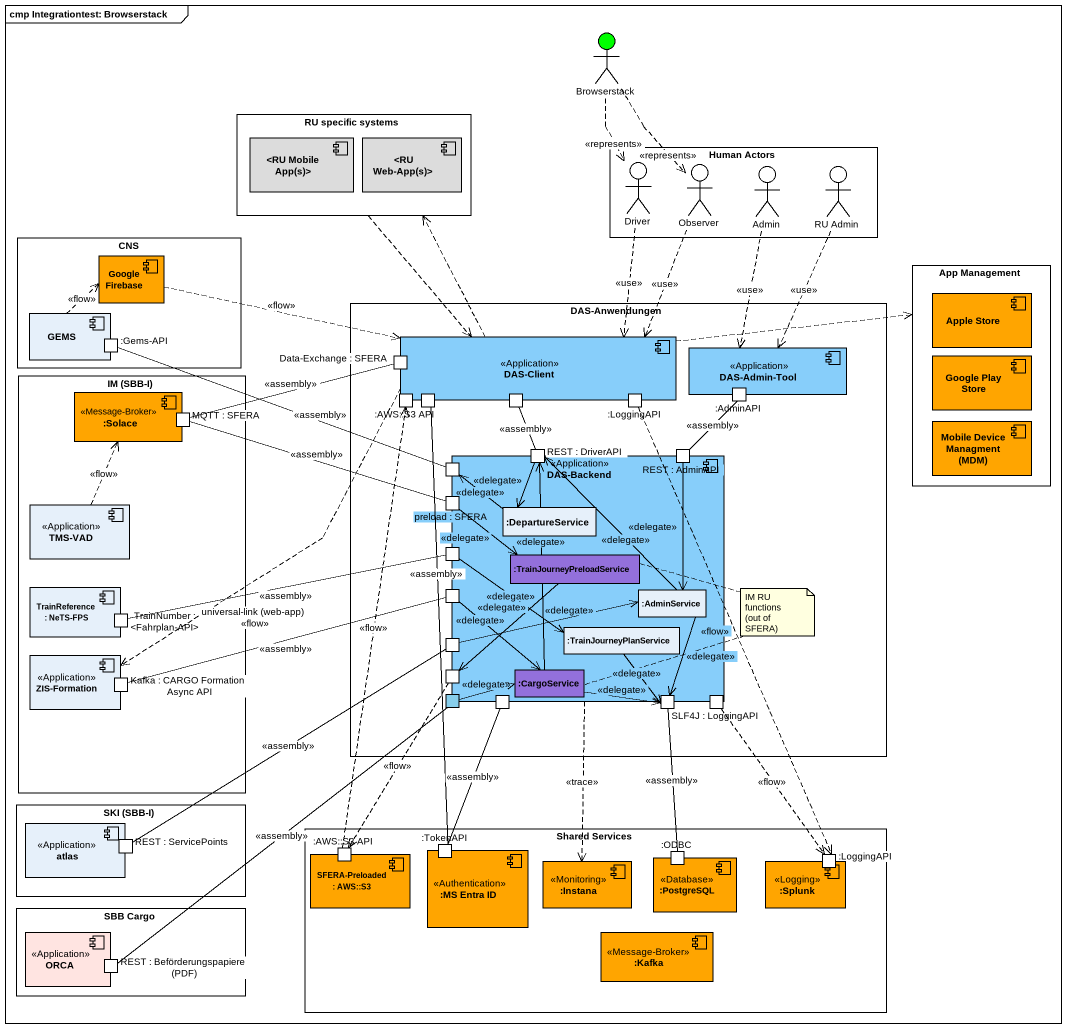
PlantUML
@startuml
mainframe cmp Integrationtest: Browserstack
actor Browserstack #00FF00
rectangle "RU specific systems" as RU_specific_systems {
  component "<RU Mobile App(s)>" as RU_Mobile_App_s #DCDCDC
  component "<RU Web-App(s)>" as RU_Web_App_s #DCDCDC
}
rectangle "Human Actors" as Human_Actors {
  actor Driver
  actor Observer
  actor Admin
  actor "RU Admin" as RU_Admin
}
rectangle CNS {
  component "Google Firebase" as Google_Firebase #FFA500
  component GEMS {
    port ":Gems-API" as Gems_API
  }
}
rectangle "App Management" as App_Management {
  component "Apple Store" as Apple_Store #FFA500
  component "Google Play Store" as Google_Play_Store #FFA500
  component "Mobile Device Managment (MDM)" as Mobile_Device_Managment_MDM #FFA500
}
rectangle "DAS-Anwendungen" as DAS_Anwendungen {
  component "DAS-Client" as DAS_Client <<Application>> #87CEFA {
    port "Data-Exchange : SFERA" as Data_Exchange
    port ":AWS::S3 API" as AWS_S3_API
    port " " as port1
    port " " as port2
    port ":LoggingAPI" as LoggingAPI
  }
  component "DAS-Admin-Tool" as DAS_Admin_Tool <<Application>> #87CEFA {
    port ":AdminAPI" as AdminAPI
  }
  component "DAS-Backend" as DAS_Backend <<Application>> #87CEFA {
    port "REST : DriverAPI" as REST
    port "REST : AdminAPI" as REST_2
    port " " as port3
    port "preload : SFERA" as preload
    rectangle ":DepartureService" as DepartureService
    port " " as port4
    rectangle ":TrainJourneyPreloadService" as TrainJourneyPreloadService #9370DB
    port " " as port5
    rectangle ":AdminService" as AdminService
    port " " as port6
    rectangle ":TrainJourneyPlanService" as TrainJourneyPlanService
    port " " as port7
    port " " as port8 #87CEEB
    rectangle ":CargoService" as CargoService #9370DB
    port " " as port9
    port " " as port10
    port "SLF4J : LoggingAPI" as SLF4J
  }
}
rectangle "IM (SBB-I)" as IM_SBB_I {
  component ":Solace" as Solace <<Message-Broker>> #FFA500 {
    port "MQTT : SFERA" as MQTT
  }
  component "TMS-VAD" as TMS_VAD <<Application>>
  component "TrainReference : NeTS-FPS" as TrainReference {
    port "TrainNumber : <Fahrplan-API>" as TrainNumber
  }
  component "ZIS-Formation" as ZIS_Formation <<Application>> {
    port "Kafka : CARGO Formation Async API" as Kafka
  }
}
rectangle "SKI (SBB-I)" as SKI_SBB_I {
  component atlas <<Application>> {
    port "REST : ServicePoints" as REST_3
  }
}
rectangle "Shared Services" as Shared_Services {
  component "SFERA-Preloaded : AWS::S3" as SFERA_Preloaded #FFA500 {
    port ":AWS::S3 API" as AWS_S3_API_2
  }
  component ":MS Entra ID" as MS_Entra_ID <<Authentication>> #FFA500 {
    port ":TokenAPI" as TokenAPI
  }
  component ":PostgreSQL" as PostgreSQL <<Database>> #FFA500 {
    port ":ODBC" as ODBC
  }
  component ":Instana" as Instana <<Monitoring>> #FFA500
  component ":Splunk" as Splunk <<Logging>> #FFA500 {
    port ":LoggingAPI" as LoggingAPI_2
  }
  component ":Kafka" as Kafka_2 <<Message-Broker>> #FFA500
}
rectangle "SBB Cargo" as SBB_Cargo {
  component ORCA <<Application>> #FFE4E1 {
    port "REST : Beförderungspapiere (PDF)" as REST_4
  }
}
Browserstack ..> Driver : <<represents>>
Browserstack ..> Observer : <<represents>>
RU_specific_systems ..> DAS_Client
Driver ..> DAS_Client : <<use>>
Observer ..> DAS_Client : <<use>>
Admin ..> DAS_Admin_Tool : <<use>>
RU_Admin ..> DAS_Admin_Tool : <<use>>
Google_Firebase .right.> DAS_Client : <<flow>>
GEMS .up.> Google_Firebase : <<flow>>
Data_Exchange -left- MQTT : <<assembly>>
DAS_Client .up.> RU_specific_systems
DAS_Client .right.> App_Management
DAS_Client ..> ZIS_Formation : universal-link (web-app)\n<<flow>>
port1 -- TokenAPI : <<assembly>>
port2 -- REST : <<assembly>>
LoggingAPI ..> LoggingAPI_2 : <<flow>>
AdminAPI -- REST_2 : <<assembly>>
REST --> DepartureService : <<delegate>>
REST_2 --> AdminService : <<delegate>>
port3 -left- Gems_API : <<assembly>>
DAS_Backend ..> Instana : <<trace>>
TMS_VAD .up.> Solace : <<flow>>
preload -left- MQTT : <<assembly>>
preload -right-> TrainJourneyPreloadService : <<delegate>>
DepartureService -left-> port3 : <<delegate>>
port4 -left- TrainNumber : <<assembly>>
port4 -right-> TrainJourneyPlanService : <<delegate>>
TrainJourneyPreloadService --> port7 : <<delegate>>
port5 -left- Kafka : <<assembly>>
port5 --> CargoService : <<delegate>>
AdminService -up-> REST : <<delegate>>
AdminService --> port10 : <<delegate>>
port6 -right-> AdminService : <<delegate>>
port6 -- REST_3 : <<assembly>>
TrainJourneyPlanService --> port10 : <<delegate>>
port7 ..> AWS_S3_API_2 : <<flow>>
port8 -right-> CargoService : <<delegate>>
port8 -- REST_4 : <<assembly>>
CargoService -up-> REST : <<delegate>>
CargoService -right-> port10 : <<delegate>>
port9 -- TokenAPI : <<assembly>>
port10 -- ODBC : <<assembly>>
SLF4J ..> LoggingAPI_2 : <<flow>>
AWS_S3_API_2 .up.> AWS_S3_API : <<flow>>
note as N1
  IM RU functions
  (out of SFERA)
end note
N1 .. CargoService
N1 .. TrainJourneyPreloadService
@enduml
